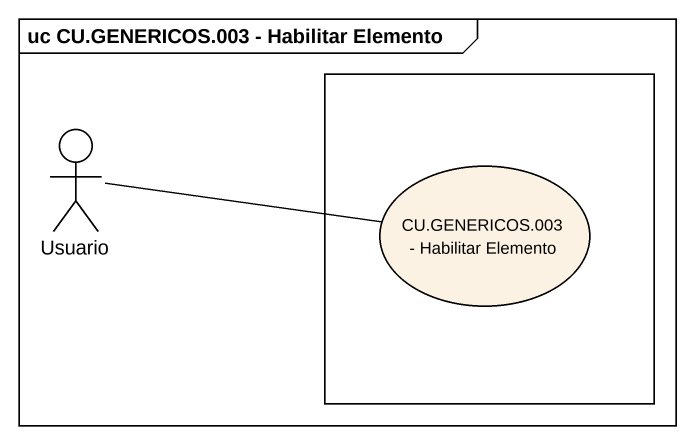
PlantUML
@startuml
mainframe uc CU.GENERICOS.003 - Habilitar Elemento
actor Usuario
rectangle " " as rectangle1 {
  usecase "CU.GENERICOS.003 - Habilitar Elemento" as CU_GENERICOS_003_Habilitar
}
Usuario -right- CU_GENERICOS_003_Habilitar
@enduml
